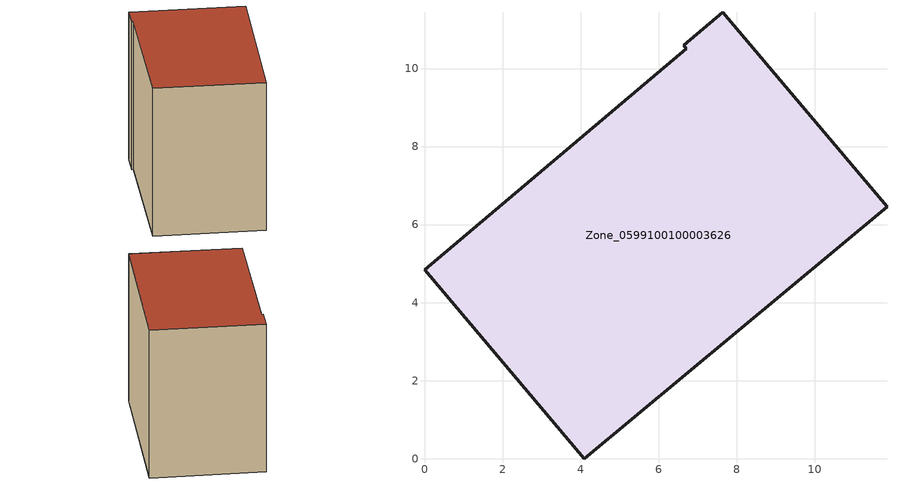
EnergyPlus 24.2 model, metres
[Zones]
Zone_0599100100003626
 floor ground (C_G): 7.64,11.44 11.86,6.46 4.09,0 0,4.84 6.71,10.51 6.64,10.59 z0
 wall outside (C_F): 4.09,0 11.86,6.46 7.64,11.44 6.64,10.59 6.71,10.51 0,4.84 4.09,0 z0:9.01
 roof outside (C_R): 11.86,6.46 7.64,11.44 6.64,10.59 6.71,10.51 0,4.84 4.09,0 z9.01
[BUILDING]
Pand.0599100100003626: North Axis=0; Terrain=City; Loads Convergence Tolerance Value=0.04; Temperature Convergence Tolerance Value=0.4; Solar Distribution=FullExterior; Maximum Number of Warmup Days=25; Minimum Number of Warmup Days=1
[Site:Location]
Rotterdam.The.Hague.AP_ZH_NLD Design_Conditions: Latitude=51.96; Longitude=4.45; Time Zone=1; Elevation=-4.5
[SITE:GROUNDTEMPERATURE:BUILDINGSURFACE]
18, 18, 18, 18, 18, 18, 18, 18, 18, 18, 18, 18
[MATERIAL] Thermal Absorptance=0.9; Solar Absorptance=0.7; Visible Absorptance=0.7
Name | Roughness | Thickness | Conductivity | Density | Specific Heat
G.TC.2015-2018 | MediumSmooth | 0.15 | 0.0428571 | 540 | 1210
F.TC.2015-2018 | Rough | 0.3 | 0.0666667 | 1920 | 840
R.TC.2015-2018 | MediumRough | 0.2 | 0.0333333 | 1500 | 1000
[CONSTRUCTION]
C_G: G.TC.2015-2018
C_F: F.TC.2015-2018
C_R: R.TC.2015-2018
[ZONE]
Zone_0599100100003626: Type=1; Multiplier=1; Ceiling Height=Autocalculate; Volume=Autocalculate; Floor Area=autocalculate; Part of Total Floor Area=Yes
[ZONEINFILTRATION:DESIGNFLOWRATE]
Infil_Zone_0599100100003626: Zone or ZoneList or Space or SpaceList=Zone_0599100100003626; Schedule=AlwaysOn; Design Flow Rate Calculation Method=Flow/Area; Flow Rate per Floor Area=0.0015; Constant Term Coefficient=1; Temperature Term Coefficient=0; Velocity Term Coefficient=0; Velocity Squared Term Coefficient=0
[HVACTEMPLATE:ZONE:IDEALLOADSAIRSYSTEM]
Zone_0599100100003626: Maximum Heating Supply Air Temperature=50; Minimum Cooling Supply Air Temperature=13; Maximum Heating Supply Air Humidity Ratio=0.0156; Minimum Cooling Supply Air Humidity Ratio=0.0077; Heating Limit=NoLimit; Cooling Limit=NoLimit; Dehumidification Control Type=ConstantSensibleHeatRatio; Cooling Sensible Heat Ratio=0.7; Dehumidification Setpoint=60; Humidification Control Type=None; Humidification Setpoint=30; Outdoor Air Method=None; Outdoor Air Flow Rate per Person=0.00944; Outdoor Air Flow Rate per Zone Floor Area=0; Outdoor Air Flow Rate per Zone=0; Demand Controlled Ventilation Type=None; Outdoor Air Economizer Type=NoEconomizer; Heat Recovery Type=None; Sensible Heat Recovery Effectiveness=0.7; Latent Heat Recovery Effectiveness=0.65
[ZONECONTROL:THERMOSTAT]
ThermostatControl_Zone_0599100100003626: Zone or ZoneList=Zone_0599100100003626; Control Type Schedule=DualSetpointControlType; Control 1=Thermostat_Zone_0599100100003626; Temperature Difference Between Cutout And Setpoint=0
[THERMOSTATSETPOINT:DUALSETPOINT]
Thermostat_Zone_0599100100003626: Heating Setpoint Temperature Schedule=HeatingSetpoint_Zone_0599100100003626; Cooling Setpoint Temperature Schedule=CoolingSetpoint_Zone_0599100100003626
[SCHEDULE:COMPACT]
HeatingSetpoint_Zone_0599100100003626: Through: 12/31, For: AllDays, Until: 24:00, 21
CoolingSetpoint_Zone_0599100100003626: Through: 12/31, For: AllDays, Until: 24:00, 24
DualSetpointControlType: Through: 12/31, For: AllDays, Until: 24:00, 4
AlwaysOn: Through: 12/31, For: AllDays, Until: 24:00, 1
